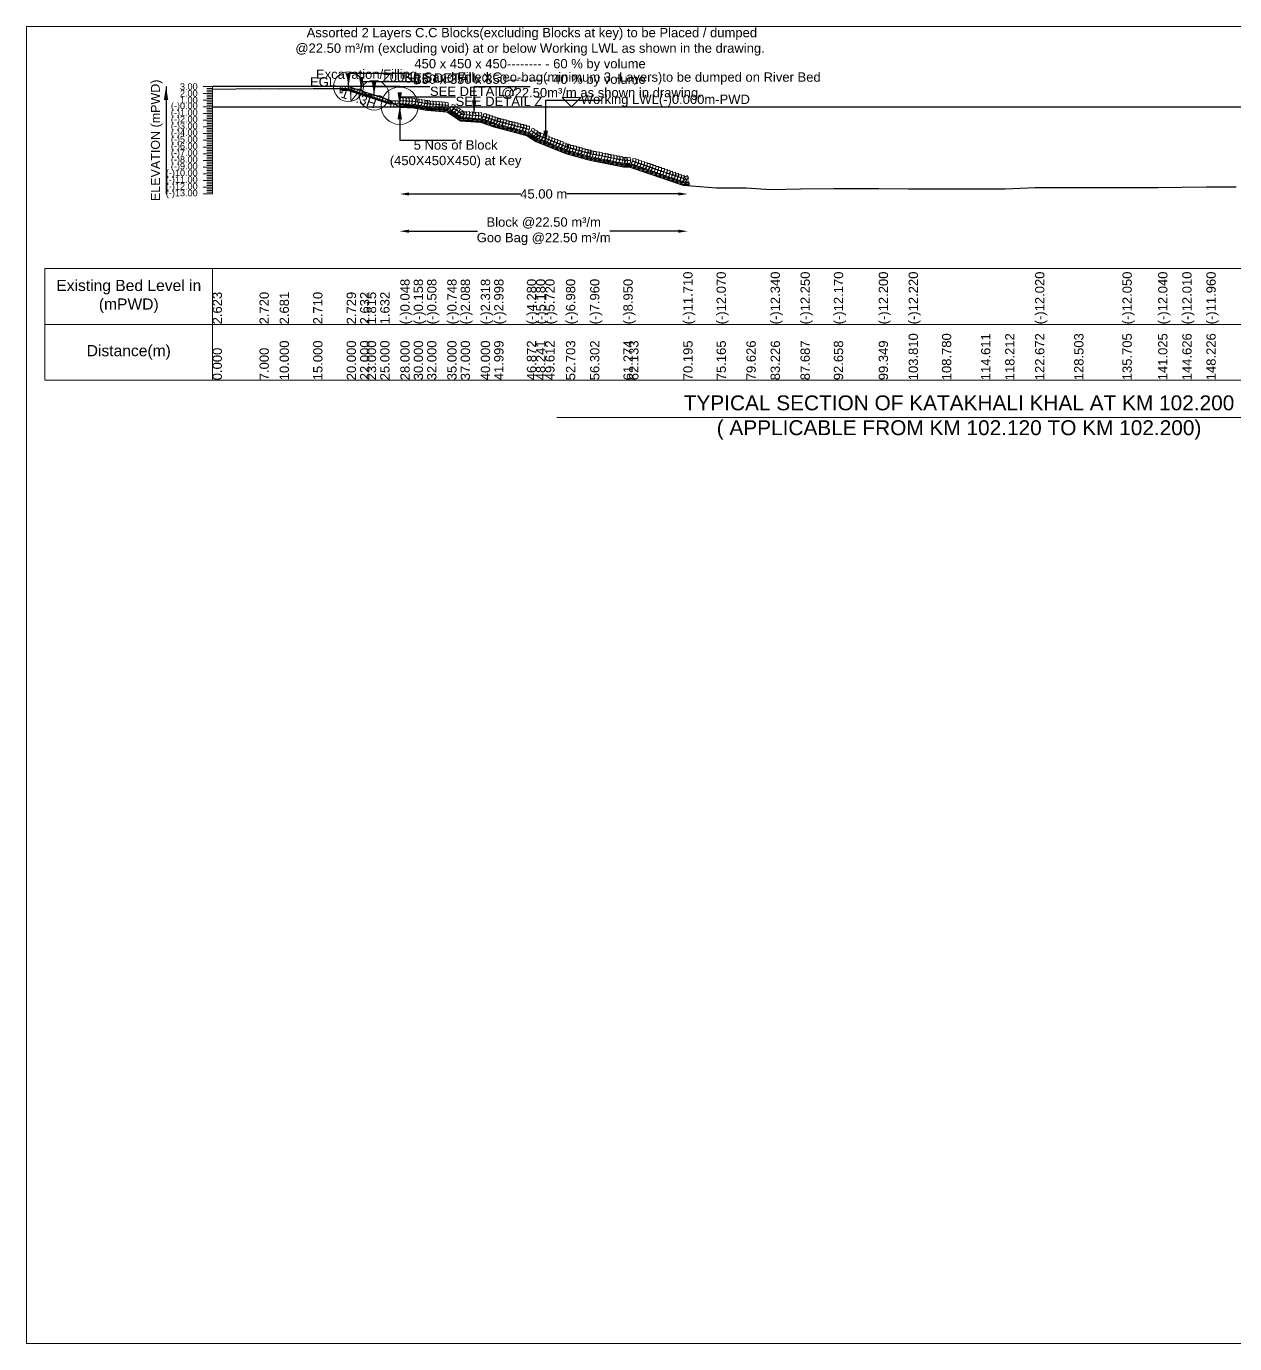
# Model space of a CAD drawing. Header units: inches. Extents: x 89000 to 845000, y -7071 to 31.
# Drawn here: x 355000 to 361488, y -7071 to 0 of the extents above; entities that cross this region are included whole.
import ezdxf

# ---------------------------------------------------------------- set-up
doc = ezdxf.new("R2010")
doc.units = ezdxf.units.IN
doc.header["$LTSCALE"] = 7
doc.header["$MEASUREMENT"] = 0
for name, color, linetype, lineweight in [('Cross section Data Border', 7, 'Continuous', 9), ('Cross Section Labels', 7, 'Continuous', 9), ('Existing_Bed_Level for Xsection', 7, 'Continuous', 25), ('Long Section Labels', 7, 'Continuous', 9)]:
    doc.layers.add(name, color=color, linetype=linetype, lineweight=lineweight)
doc.styles.get("Standard").update_dxf_attribs({"font": 'arial.ttf'})
doc.dimstyles.new('Appron Lebeling Style', dxfattribs={"dimtxt": 50, "dimasz": 50, "dimexe": 0.18, "dimexo": 0.0625, "dimgap": 0.09, "dimtad": 0, "dimtih": 1, "dimtoh": 1, "dimdec": 4, "dimzin": 0, "dimdsep": 46, "dimtxsty": 'Standard', "dimcen": 0.09, "dimse1": 1, "dimse2": 1, "dimadec": 0, "dimazin": 0, "dimtfac": 1, "dimtdec": 4, "dimtofl": 0, "dimtmove": 0, "dimatfit": 3, "dimfxl": 1, "dimtolj": 1, "dimtzin": 0, "dimarcsym": 0})
doc.dimstyles.get("Standard").update_dxf_attribs({"dimtxt": 0.18, "dimasz": 0.18, "dimexe": 0.18, "dimexo": 0.0625, "dimgap": 0.09, "dimtad": 0, "dimtih": 1, "dimtoh": 1, "dimdec": 4, "dimzin": 0, "dimdsep": 46, "dimtxsty": 'Standard', "dimcen": 0.09, "dimadec": 0, "dimazin": 0, "dimtfac": 1, "dimtdec": 4, "dimtofl": 0, "dimtmove": 0, "dimatfit": 3, "dimfxl": 1, "dimtolj": 1, "dimtzin": 0, "dimarcsym": 0})

# ---------------------------------------------------------------- blocks, each defined once
blk = doc.blocks.new('*D295')
at = {"layer": 'Cross Section Labels', "color": 0, "lineweight": -2, "transparency": 16777216}
for p, q in [((357054.9, -899.8), (357654.3, -899.8)), ((358500.8, -899.8), (357901.4, -899.8))]:
    blk.add_line(p, q, dxfattribs=at)
at = {"layer": 'Cross Section Labels', "color": 0, "transparency": 16777216}
for points in [[(357054.9, -891.4), (357054.9, -908.1), (357004.9, -899.8)], [(358500.8, -891.4), (358500.8, -908.1), (358550.8, -899.8)]]:
    blk.add_solid(points, dxfattribs=at)
at = {"layer": 'Defpoints', "color": 0, "transparency": 16777216}
for p in [(357004.9, -431.8), (358550.8, -855), (358550.8, -899.8)]:
    blk.add_point(p, dxfattribs=at)
at = {"layer": 'Cross Section Labels', "color": 0, "transparency": 16777216, "insert": (357777.9, -899.8), "char_height": 50, "attachment_point": 5}
blk.add_mtext('\\A1;45.00 m', dxfattribs=at)
blk = doc.blocks.new('*D296')
at = {"layer": 'Cross Section Labels', "color": 0, "lineweight": -2, "transparency": 16777216}
for p, q in [((357054.9, -1099.8), (357422.2, -1099.8)), ((358500.8, -1099.8), (358133.5, -1099.8))]:
    blk.add_line(p, q, dxfattribs=at)
at = {"layer": 'Cross Section Labels', "color": 0, "transparency": 16777216}
for points in [[(357054.9, -1091.4), (357054.9, -1108.1), (357004.9, -1099.8)], [(358500.8, -1091.4), (358500.8, -1108.1), (358550.8, -1099.8)]]:
    blk.add_solid(points, dxfattribs=at)
at = {"layer": 'Defpoints', "color": 0, "transparency": 16777216}
for p in [(357004.9, -431.8), (358550.8, -855), (358550.8, -1099.8)]:
    blk.add_point(p, dxfattribs=at)
at = {"layer": 'Cross Section Labels', "color": 0, "transparency": 16777216, "insert": (357777.9, -1099.8), "char_height": 50, "attachment_point": 5}
blk.add_mtext('\\A1;Block @22.50 m³/m ^JGoo Bag @22.50 m³/m ', dxfattribs=at)

msp = doc.modelspace()

# ---------------------------------------------------------------- linework, layer by layer
at = {"layer": 'Cross section Data Border'}
msp.add_lwpolyline([(355100, -1299.76), (364115.65459, -1299.76), (364115.65459, -1899.76), (355100, -1899.76)], close=True, dxfattribs=at)
for points in [[(356000, -1299.76), (356000, -1899.76)], [(355100, -1599.76), (364115.65459, -1599.76)]]:
    msp.add_lwpolyline(points, dxfattribs=at)
at = {"layer": 'Cross Section Labels'}
for points in [[(355000, 0), (365000, 0), (365000, -7071), (355000, -7071)], [(357926.90796, -431.76), (357976.90796, -381.76), (357876.90796, -381.76)]]:
    msp.add_lwpolyline(points, close=True, dxfattribs=at)
msp.add_lwpolyline([(357847.8273, -2099.76), (360007.8273, -2099.76), (362167.8273, -2099.76)], dxfattribs=at)
for centre, radius in [((356729.50796, -323.76), 80), ((356867.20796, -369.66), 80), ((357004.90796, -426.36), 100)]:
    msp.add_circle(centre, radius, dxfattribs=at)
at = {"layer": 'Existing_Bed_Level for Xsection'}
for points in [[(357004.90796, -323.76), (356000, -323.76)], [(356000, -337.332), (356251.99385, -333.84), (356359.99646, -335.244), (356539.99469, -334.2), (356719.99292, -333.516), (356791.98854, -337.008), (356827.99552, -366.42), (356899.99114, -373.008), (357007.99375, -433.488), (357079.98937, -437.448), (357151.98499, -450.048), (357259.9876, -458.688), (357331.98322, -506.928), (357439.98583, -515.208), (357511.98145, -539.688), (357687.40358, -585.84), (357736.67326, -618.24), (357786.03505, -637.68), (357897.30094, -683.04), (358026.88541, -718.32), (358205.86337, -753.96), (358236.79335, -753.96), (358527.00988, -853.32), (358705.95559, -866.28), (358866.52272, -866.28), (358996.14588, -876), (359156.73232, -872.76), (359335.69779, -869.88), (359576.55127, -870.96), (359737.16628, -871.68), (359916.08128, -871.68), (360125.99377, -871.68), (360255.62618, -871.68), (360416.19463, -864.48), (360626.10625, -864.48), (360885.36736, -865.56), (361076.91622, -865.2), (361206.51975, -864.12), (361336.13283, -862.32), (361496.73197, -861.96)], [(356964.40796, -402.06), (356731.17062, -324.31422), (356729.50796, -323.76), (356727.75536, -323.76), (356695.35536, -323.76)], [(356695.35536, -334.56), (356727.75536, -334.56), (356964.40796, -413.4442)], [(356695.35536, -338.16), (356727.17116, -338.16), (356959.37116, -415.56)], [(356695.35536, -341.76), (356726.58696, -341.76), (356956.30796, -418.33367)], [(356000, -431.76), (364015.65459, -431.76)]]:
    msp.add_lwpolyline(points, dxfattribs=at)
at = {"layer": 'Long Section Labels'}
for points in [[(356000, -323.76), (355950, -323.76)], [(356000, -332.76), (355970, -332.76)], [(356000, -341.76), (355970, -341.76)], [(356000, -350.76), (355970, -350.76)], [(356000, -899.76), (356000, -863.76), (356000, -827.76), (356000, -791.76), (356000, -755.76), (356000, -719.76), (356000, -683.76), (356000, -647.76), (356000, -611.76), (356000, -575.76), (356000, -539.76), (356000, -503.76), (356000, -467.76), (356000, -431.76), (356000, -395.76), (356000, -359.76), (356000, -323.76)], [(356000, -359.76), (355950, -359.76)], [(356000, -395.76), (355950, -395.76)], [(356000, -368.76), (355970, -368.76)], [(356000, -377.76), (355970, -377.76)], [(356000, -386.76), (355970, -386.76)], [(356000, -404.76), (355970, -404.76)], [(356000, -413.76), (355970, -413.76)], [(356000, -422.76), (355970, -422.76)], [(356000, -431.76), (355950, -431.76)], [(356000, -467.76), (355950, -467.76)], [(356000, -440.76), (355970, -440.76)], [(356000, -449.76), (355970, -449.76)], [(356000, -458.76), (355970, -458.76)], [(356000, -476.76), (355970, -476.76)], [(356000, -485.76), (355970, -485.76)], [(356000, -494.76), (355970, -494.76)], [(356000, -503.76), (355950, -503.76)], [(356000, -539.76), (355950, -539.76)], [(356000, -512.76), (355970, -512.76)], [(356000, -521.76), (355970, -521.76)], [(356000, -530.76), (355970, -530.76)], [(356000, -548.76), (355970, -548.76)], [(356000, -557.76), (355970, -557.76)], [(356000, -575.76), (355950, -575.76)], [(356000, -611.76), (355950, -611.76)], [(356000, -566.76), (355970, -566.76)], [(356000, -584.76), (355970, -584.76)], [(356000, -593.76), (355970, -593.76)], [(356000, -602.76), (355970, -602.76)], [(356000, -620.76), (355970, -620.76)], [(356000, -629.76), (355970, -629.76)], [(356000, -647.76), (355950, -647.76)], [(356000, -683.76), (355950, -683.76)], [(356000, -638.76), (355970, -638.76)], [(356000, -656.76), (355970, -656.76)], [(356000, -665.76), (355970, -665.76)], [(356000, -674.76), (355970, -674.76)], [(356000, -692.76), (355970, -692.76)], [(356000, -701.76), (355970, -701.76)], [(356000, -719.76), (355950, -719.76)], [(356000, -755.76), (355950, -755.76)], [(356000, -710.76), (355970, -710.76)], [(356000, -728.76), (355970, -728.76)], [(356000, -737.76), (355970, -737.76)], [(356000, -746.76), (355970, -746.76)], [(356000, -764.76), (355970, -764.76)], [(356000, -773.76), (355970, -773.76)], [(356000, -791.76), (355950, -791.76)], [(356000, -827.76), (355950, -827.76)], [(356000, -782.76), (355970, -782.76)], [(356000, -800.76), (355970, -800.76)], [(356000, -809.76), (355970, -809.76)], [(356000, -818.76), (355970, -818.76)], [(356000, -836.76), (355970, -836.76)], [(356000, -845.76), (355970, -845.76)], [(356000, -863.76), (355950, -863.76)], [(356000, -899.76), (355950, -899.76)], [(356000, -854.76), (355970, -854.76)], [(356000, -872.76), (355970, -872.76)], [(356000, -881.76), (355970, -881.76)], [(356000, -890.76), (355970, -890.76)]]:
    msp.add_lwpolyline(points, dxfattribs=at)
for points in [[(356695.35536, -323.76), (356684.55536, -323.76), (356684.55536, -339.96), (356695.35536, -339.96)], [(356695.35536, -339.96), (356684.55536, -339.96), (356684.55536, -356.16), (356695.35536, -356.16)], [(356711.55536, -323.76), (356695.35536, -323.76), (356695.35536, -334.56), (356711.55536, -334.56)], [(356727.75536, -323.76), (356711.55536, -323.76), (356711.55536, -334.56), (356727.75536, -334.56)], [(356746.53929, -329.43711), (356731.17062, -324.31422), (356727.75536, -334.56), (356743.12403, -339.68289)], [(356761.90796, -334.56), (356746.53929, -329.43711), (356743.12403, -339.68289), (356758.4927, -344.80578)], [(356777.27663, -339.68289), (356761.90796, -334.56), (356758.4927, -344.80578), (356773.86137, -349.92867)], [(356792.6453, -344.80578), (356777.27663, -339.68289), (356773.86137, -349.92867), (356789.23004, -355.05156)], [(356808.01397, -349.92867), (356792.6453, -344.80578), (356789.23004, -355.05156), (356804.59871, -360.17445)], [(356823.38264, -355.05156), (356808.01397, -349.92867), (356804.59871, -360.17445), (356819.96738, -365.29734)], [(356838.75131, -360.17445), (356823.38264, -355.05156), (356819.96738, -365.29734), (356835.33605, -370.42023)], [(356854.11998, -365.29734), (356838.75131, -360.17445), (356835.33605, -370.42023), (356850.70472, -375.54312)], [(356869.48865, -370.42023), (356854.11998, -365.29734), (356850.70472, -375.54312), (356866.07339, -380.66601)], [(356884.85732, -375.54312), (356869.48865, -370.42023), (356866.07339, -380.66601), (356881.44206, -385.7889)], [(356900.22599, -380.66601), (356884.85732, -375.54312), (356881.44206, -385.7889), (356896.81073, -390.91179)], [(356915.59466, -385.7889), (356900.22599, -380.66601), (356896.81073, -390.91179), (356912.1794, -396.03468)], [(356930.96333, -390.91179), (356915.59466, -385.7889), (356912.1794, -396.03468), (356927.54807, -401.15757)], [(356946.33199, -396.03468), (356930.96333, -390.91179), (356927.54807, -401.15757), (356942.91673, -406.28046)], [(356961.70066, -401.15757), (356946.33199, -396.03468), (356942.91673, -406.28046), (356958.2854, -411.40335)], [(356972.50796, -415.56), (356956.30796, -415.56), (356956.30796, -431.76), (356972.50796, -431.76)], [(356980.60796, -399.36), (356964.40796, -399.36), (356964.40796, -415.56), (356980.60796, -415.56)], [(356988.70796, -415.56), (356972.50796, -415.56), (356972.50796, -431.76), (356988.70796, -431.76)], [(356996.80796, -399.36), (356980.60796, -399.36), (356980.60796, -415.56), (356996.80796, -415.56)], [(357004.90796, -415.56), (356988.70796, -415.56), (356988.70796, -431.76), (357004.90796, -431.76)], [(357024.22444, -402.14652), (357008.83134, -397.0975), (357003.78232, -412.49059), (357019.17542, -417.53961)], [(357021.15492, -381.55085), (357005.30093, -384.88117), (357008.63126, -400.73516), (357024.48525, -397.40483)], [(357040.39999, -403.03623), (357025.00689, -397.98721), (357019.95787, -413.3803), (357035.35097, -418.42932)], [(357037.33047, -382.44056), (357021.47648, -385.77088), (357024.80681, -401.62487), (357040.6608, -398.29454)], [(357056.57554, -403.92594), (357041.18244, -398.87691), (357036.13342, -414.27001), (357051.52652, -419.31903)], [(357053.50602, -383.33027), (357037.65203, -386.66059), (357040.98236, -402.51458), (357056.83635, -399.18425)], [(357072.75109, -404.81565), (357057.35799, -399.76662), (357052.30897, -415.15972), (357067.70207, -420.20874)], [(357069.68157, -384.21997), (357053.82758, -387.5503), (357057.15791, -403.40429), (357073.0119, -400.07396)], [(357088.92664, -405.70535), (357073.53354, -400.65633), (357068.48452, -416.04943), (357083.87762, -421.09845)], [(357085.85712, -385.10968), (357070.00313, -388.44001), (357073.33346, -404.294), (357089.18745, -400.96367)], [(357108.56828, -409.77485), (357093.87874, -402.94425), (357087.04813, -417.63379), (357101.73767, -424.4644)], [(357107.95117, -388.96085), (357091.81492, -390.39662), (357093.25069, -406.53287), (357109.38694, -405.0971)], [(357124.52575, -412.56758), (357109.8362, -405.73697), (357103.00559, -420.42652), (357117.69514, -427.25713)], [(357123.90864, -391.75358), (357107.77239, -393.18934), (357109.20815, -409.32559), (357125.34441, -407.88983)], [(357140.48321, -415.36031), (357125.79367, -408.5297), (357118.96306, -423.21924), (357133.6526, -430.04985)], [(357139.8661, -394.5463), (357123.72985, -395.98207), (357125.16562, -412.11832), (357141.30187, -410.68255)], [(357156.44068, -418.15303), (357141.75113, -411.32242), (357134.92052, -426.01197), (357149.61007, -432.84258)], [(357155.82357, -397.33903), (357139.68732, -398.7748), (357141.12308, -414.91105), (357157.25933, -413.47528)], [(357169.59411, -419.1683), (357154.33138, -413.73789), (357148.90098, -429.00062), (357164.16371, -434.43102)], [(357167.03791, -398.50264), (357151.10598, -401.43753), (357154.04087, -417.36946), (357169.9728, -414.43457)], [(357185.74252, -420.46014), (357170.47979, -415.02974), (357165.04939, -430.29246), (357180.31212, -435.72286)], [(357183.18632, -399.79448), (357167.25439, -402.72937), (357170.18928, -418.6613), (357186.12121, -415.72641)], [(357201.89093, -421.75198), (357186.6282, -416.32158), (357181.1978, -431.5843), (357196.46053, -437.0147)], [(357199.33473, -401.08632), (357183.4028, -404.02121), (357186.33769, -419.95314), (357202.26962, -417.01825)], [(357218.03934, -423.04382), (357202.77661, -417.61342), (357197.34621, -432.87614), (357212.60894, -438.30654)], [(357215.48314, -402.37816), (357199.55121, -405.31305), (357202.4861, -421.24498), (357218.41803, -418.31009)], [(357234.18775, -424.33566), (357218.92502, -418.90526), (357213.49462, -434.16799), (357228.75735, -439.59839)], [(357231.63155, -403.67), (357215.69962, -406.60489), (357218.63451, -422.53682), (357234.56644, -419.60193)], [(357250.33616, -425.6275), (357235.07343, -420.1971), (357229.64303, -435.45983), (357244.90576, -440.89023)], [(357247.77996, -404.96185), (357231.84803, -407.89673), (357234.78292, -423.82867), (357250.71485, -420.89378)], [(357266.48457, -426.91935), (357251.22184, -421.48894), (357245.79144, -436.75167), (357261.05417, -442.18207)], [(357263.92837, -406.25369), (357247.99644, -409.18858), (357250.93133, -425.12051), (357266.86326, -422.18562)], [(357302.50456, -423.88231), (357287.16995, -418.65834), (357281.94598, -433.99295), (357297.28059, -439.21692)], [(357294.63719, -443.16204), (357283.97391, -430.96637), (357271.77824, -441.62965), (357282.44152, -453.82533)], [(357308.09541, -452.1796), (357297.43213, -439.98393), (357285.23646, -450.64721), (357295.89974, -462.84288)], [(357315.96278, -432.89987), (357300.62817, -427.6759), (357295.4042, -443.0105), (357310.73881, -448.23447)], [(357321.55363, -461.19716), (357310.89035, -449.00148), (357298.69468, -459.66476), (357309.35796, -471.86044)], [(357329.421, -441.91742), (357314.08639, -436.69345), (357308.86242, -452.02806), (357324.19703, -457.25203)], [(357335.01185, -470.21471), (357324.34857, -458.01904), (357312.1529, -468.68232), (357322.81618, -480.87799)], [(357342.87922, -450.93498), (357327.54461, -445.71101), (357322.32064, -461.04561), (357337.65525, -466.26958)], [(357348.47007, -479.23227), (357337.80679, -467.03659), (357325.61112, -477.69988), (357336.2744, -489.89555)], [(357348.88113, -475.94345), (357333.6005, -470.56365), (357328.22069, -485.84428), (357343.50132, -491.22408)], [(357346.25648, -455.28638), (357330.33436, -458.27403), (357333.32201, -474.19615), (357349.24413, -471.2085)], [(357356.33744, -459.95253), (357341.00283, -454.72856), (357335.77886, -470.06317), (357351.11347, -475.28714)], [(357365.03373, -477.18179), (357349.7531, -471.80198), (357344.37329, -487.08261), (357359.65392, -492.46242)], [(357362.40908, -456.52471), (357346.48696, -459.51237), (357349.47461, -475.43449), (357365.39673, -472.44683)], [(357381.18633, -478.42013), (357365.9057, -473.04032), (357360.52589, -488.32095), (357375.80652, -493.70076)], [(357378.56168, -457.76305), (357362.63956, -460.7507), (357365.62721, -476.67282), (357381.54933, -473.68517)], [(357397.33893, -479.65846), (357382.0583, -474.27865), (357376.67849, -489.55929), (357391.95912, -494.93909)], [(357394.71428, -459.00139), (357378.79216, -461.98904), (357381.77981, -477.91116), (357397.70193, -474.92351)], [(357413.49153, -480.8968), (357398.2109, -475.51699), (357392.83109, -490.79762), (357408.11172, -496.17743)], [(357410.86688, -460.23972), (357394.94476, -463.22738), (357397.93241, -479.1495), (357413.85454, -476.16184)], [(357429.64413, -482.13513), (357414.3635, -476.75533), (357408.98369, -492.03596), (357424.26432, -497.41576)], [(357427.01948, -461.47806), (357411.09736, -464.46571), (357414.08502, -480.38783), (357430.00714, -477.40018)], [(357445.79673, -483.37347), (357430.5161, -477.99366), (357425.1363, -493.27429), (357440.41693, -498.6541)], [(357443.17208, -462.71639), (357427.24996, -465.70405), (357430.23762, -481.62617), (357446.15974, -478.63851)], [(357468.86621, -491.03267), (357455.40278, -482.0229), (357446.393, -495.48632), (357459.85643, -504.4961)], [(357471.45945, -470.37163), (357455.29447, -469.30713), (357454.22997, -485.47212), (357470.39496, -486.53662)], [(357484.20383, -496.24778), (357470.7404, -487.238), (357461.73062, -500.70143), (357475.19405, -509.71121)], [(357486.79708, -475.58674), (357470.63209, -474.52224), (357469.56759, -490.68723), (357485.73258, -491.75173)], [(357499.54145, -501.46289), (357486.07802, -492.45311), (357477.06824, -505.91654), (357490.53167, -514.92632)], [(357502.1347, -480.80185), (357485.96971, -479.73735), (357484.90521, -495.90234), (357501.0702, -496.96684)], [(357517.47232, -486.01696), (357501.30733, -484.95246), (357500.24284, -501.11745), (357516.40782, -502.18195)], [(357532.80994, -491.23207), (357516.64495, -490.16757), (357515.58046, -506.33256), (357531.74545, -507.39705)], [(357545.01196, -494.00713), (357528.81214, -494.0839), (357528.88891, -510.28371), (357545.08873, -510.20695)], [(357514.87907, -506.678), (357501.41564, -497.66822), (357492.40587, -511.13165), (357505.86929, -520.14143)], [(357530.21669, -511.89311), (357516.75327, -502.88333), (357507.74349, -516.34676), (357521.20692, -525.35654)], [(357543.88047, -514.79951), (357529.81585, -506.76044), (357521.77678, -520.82506), (357535.8414, -528.86413)], [(357559.54733, -518.92133), (357545.48272, -510.88226), (357537.44365, -524.94687), (357551.50826, -532.98594)], [(357560.67883, -498.12894), (357544.47901, -498.20571), (357544.55578, -514.40553), (357560.75559, -514.32876)], [(357575.2142, -523.04314), (357561.14958, -515.00407), (357553.11051, -529.06868), (357567.17513, -537.10775)], [(357576.34569, -502.25075), (357560.14587, -502.32752), (357560.22264, -518.52734), (357576.42246, -518.45057)], [(357590.88106, -527.16495), (357576.81645, -519.12588), (357568.77738, -533.1905), (357582.84199, -541.22957)], [(357592.01256, -506.37257), (357575.81274, -506.44933), (357575.88951, -522.64915), (357592.08932, -522.57238)], [(357606.54793, -531.28676), (357592.48331, -523.24769), (357584.44424, -537.31231), (357598.50886, -545.35138)], [(357607.67942, -510.49438), (357591.4796, -510.57115), (357591.55637, -526.77096), (357607.75619, -526.6942)], [(357622.21479, -535.40858), (357608.15018, -527.36951), (357600.11111, -541.43412), (357614.17572, -549.47319)], [(357623.34629, -514.61619), (357607.14647, -514.69296), (357607.22324, -530.89278), (357623.42305, -530.81601)], [(357637.88166, -539.53039), (357623.81704, -531.49132), (357615.77797, -545.55593), (357629.84259, -553.595)], [(357639.01315, -518.738), (357622.81333, -518.81477), (357622.8901, -535.01459), (357639.08992, -534.93782)], [(357653.54852, -543.6522), (357639.48391, -535.61313), (357631.44484, -549.67775), (357645.50945, -557.71682)], [(357654.68002, -522.85982), (357638.4802, -522.93658), (357638.55697, -539.1364), (357654.75679, -539.05963)], [(357669.21539, -547.77402), (357655.15077, -539.73495), (357647.1117, -553.79956), (357661.17632, -561.83863)], [(357670.34688, -526.98163), (357654.14706, -527.0584), (357654.22383, -543.25822), (357670.42365, -543.18145)], [(357684.88225, -551.89583), (357670.81764, -543.85676), (357662.77857, -557.92137), (357676.84318, -565.96044)], [(357686.01375, -531.10344), (357669.81393, -531.18021), (357669.8907, -547.38003), (357686.09052, -547.30326)], [(357700.54912, -556.01764), (357686.4845, -547.97857), (357678.44543, -562.04318), (357692.51005, -570.08225)], [(357701.68061, -535.22525), (357685.48079, -535.30202), (357685.55756, -551.50184), (357701.75738, -551.42507)], [(357722.90562, -570.66509), (357712.13747, -558.56192), (357700.03429, -569.33007), (357710.80244, -581.43324)], [(357730.60628, -551.31817), (357715.22715, -546.22676), (357710.13574, -561.60588), (357725.51486, -566.69729)], [(357744.14183, -560.21922), (357728.7627, -555.12781), (357723.67129, -570.50693), (357739.05042, -575.59835)], [(357757.67739, -569.12027), (357742.29826, -564.02886), (357737.20685, -579.40799), (357752.58597, -584.4994)], [(357736.44117, -579.56614), (357725.67302, -567.46297), (357713.56984, -578.23112), (357724.338, -590.3343)], [(357749.97673, -588.4672), (357739.20858, -576.36402), (357727.1054, -587.13217), (357737.87355, -599.23535)], [(357758.66186, -592.30807), (357745.64062, -582.67028), (357736.00282, -595.69152), (357749.02406, -605.32932)], [(357762.2315, -571.79317), (357746.13513, -569.96367), (357744.30564, -586.06004), (357760.402, -587.88953)], [(357773.73505, -598.2443), (357760.71381, -588.6065), (357751.07601, -601.62775), (357764.09725, -611.26555)], [(357777.30469, -577.7294), (357761.20833, -575.8999), (357759.37883, -591.99627), (357775.47519, -593.82576)], [(357788.80825, -604.18053), (357775.787, -594.54273), (357766.1492, -607.56398), (357779.17045, -617.20178)], [(357792.37789, -583.66563), (357776.28152, -581.83613), (357774.45202, -597.9325), (357790.54839, -599.76199)], [(357803.88144, -610.11676), (357790.8602, -600.47896), (357781.2224, -613.50021), (357794.24364, -623.13801)], [(357807.45108, -589.60186), (357791.35472, -587.77236), (357789.52522, -603.86873), (357805.62158, -605.69822)], [(357819.21028, -616.44723), (357806.30493, -606.65478), (357796.51249, -619.56013), (357809.41784, -629.35258)], [(357823.02439, -595.97637), (357806.95099, -593.95499), (357804.92961, -610.02838), (357821.00301, -612.04976)], [(357834.21159, -622.56284), (357821.30624, -612.7704), (357811.5138, -625.67575), (357824.41915, -635.46819)], [(357838.0257, -602.09198), (357821.9523, -600.0706), (357819.93092, -616.14399), (357836.00431, -618.16538)], [(357849.2129, -628.67846), (357836.30755, -618.88601), (357826.51511, -631.79136), (357839.42045, -641.58381)], [(357853.027, -608.2076), (357836.95361, -606.18621), (357834.93223, -622.25961), (357851.00562, -624.28099)], [(357864.21421, -634.79407), (357851.30886, -625.00163), (357841.51641, -637.90698), (357854.42176, -647.69942)], [(357868.02831, -614.32321), (357851.95492, -612.30183), (357849.93354, -628.37522), (357866.00693, -630.39661)], [(357879.21552, -640.90969), (357866.31017, -631.11724), (357856.51772, -644.02259), (357869.42307, -653.81504)], [(357883.02962, -620.43883), (357866.95623, -618.41744), (357864.93485, -634.49084), (357881.00824, -636.51222)], [(357898.03093, -626.55444), (357881.95754, -624.53306), (357879.93615, -640.60645), (357896.00955, -642.62784)], [(357913.03224, -632.67006), (357896.95884, -630.64867), (357894.93746, -646.72207), (357911.01086, -648.74345)], [(357922.45329, -635.39235), (357906.25341, -635.3306), (357906.19165, -651.53048), (357922.39153, -651.59224)], [(357894.21682, -647.0253), (357881.31147, -637.23286), (357871.51903, -650.13821), (357884.42438, -659.93065)], [(357909.21813, -653.14092), (357896.31278, -643.34847), (357886.52034, -656.25382), (357899.42569, -666.04627)], [(357921.14404, -656.1743), (357907.14868, -648.01526), (357898.98964, -662.01062), (357912.985, -670.16966)], [(357936.77509, -660.42993), (357922.77973, -652.27089), (357914.62069, -666.26625), (357928.61605, -674.42529)], [(357938.08434, -639.64798), (357921.88445, -639.58622), (357921.8227, -655.78611), (357938.02258, -655.84786)], [(357952.40613, -664.68556), (357938.41078, -656.52652), (357930.25173, -670.52188), (357944.24709, -678.68092)], [(357953.71538, -643.90361), (357937.5155, -643.84185), (357937.45374, -660.04173), (357953.65362, -660.10349)], [(357968.03718, -668.94119), (357954.04182, -660.78215), (357945.88278, -674.77751), (357959.87814, -682.93655)], [(357969.34643, -648.15924), (357953.14655, -648.09748), (357953.08479, -664.29736), (357969.28467, -664.35912)], [(357983.66823, -673.19682), (357969.67287, -665.03778), (357961.51383, -679.03313), (357975.50919, -687.19218)], [(357984.97748, -652.41487), (357968.7776, -652.35311), (357968.71584, -668.55299), (357984.91572, -668.61475)], [(357999.29928, -677.45245), (357985.30392, -669.29341), (357977.14488, -683.28876), (357991.14023, -691.4478)], [(358000.60852, -656.6705), (357984.40864, -656.60874), (357984.34688, -672.80862), (358000.54677, -672.87038)], [(358014.93032, -681.70808), (358000.93496, -673.54903), (357992.77592, -687.54439), (358006.77128, -695.70343)], [(358016.23957, -660.92612), (358000.03969, -660.86437), (357999.97793, -677.06425), (358016.17781, -677.12601)], [(358030.56137, -685.9637), (358016.56601, -677.80466), (358008.40697, -691.80002), (358022.40233, -699.95906)], [(358031.87062, -665.18175), (358015.67074, -665.11999), (358015.60898, -681.31988), (358031.80886, -681.38164)], [(358044.20164, -688.95069), (358029.67525, -681.77965), (358022.50421, -696.30605), (358037.0306, -703.47709)], [(358044.0697, -668.12796), (358027.90437, -669.18734), (358028.96375, -685.35267), (358045.12908, -684.29329)], [(358060.0897, -692.11449), (358045.5633, -684.94345), (358038.39226, -699.46985), (358052.91866, -706.64089)], [(358059.95775, -671.29176), (358043.79243, -672.35114), (358044.85181, -688.51647), (358061.01713, -687.45709)], [(358075.97776, -695.27829), (358061.45136, -688.10725), (358054.28032, -702.63365), (358068.80672, -709.80469)], [(358075.84581, -674.45556), (358059.68049, -675.51494), (358060.73987, -691.68026), (358076.90519, -690.62089)], [(358091.86582, -698.44209), (358077.33942, -691.27105), (358070.16838, -705.79745), (358084.69477, -712.96849)], [(358091.73387, -677.61936), (358075.56854, -678.67874), (358076.62792, -694.84406), (358092.79325, -693.78468)], [(358107.75387, -701.60589), (358093.22748, -694.43485), (358086.05644, -708.96125), (358100.58283, -716.13229)], [(358107.62193, -680.78316), (358091.4566, -681.84254), (358092.51598, -698.00786), (358108.68131, -696.94848)], [(358123.64193, -704.76969), (358109.11554, -697.59865), (358101.94449, -712.12504), (358116.47089, -719.29609)], [(358123.50998, -683.94696), (358107.34466, -685.00634), (358108.40404, -701.17166), (358124.56936, -700.11228)], [(358139.52999, -707.93349), (358125.00359, -700.76245), (358117.83255, -715.28884), (358132.35895, -722.45989)], [(358139.39804, -687.11076), (358123.23272, -688.17014), (358124.2921, -704.33546), (358140.45742, -703.27608)], [(358155.41805, -711.09729), (358140.89165, -703.92625), (358133.72061, -718.45264), (358148.247, -725.62369)], [(358155.2861, -690.27456), (358139.12077, -691.33394), (358140.18015, -707.49926), (358156.34548, -706.43988)], [(358171.3061, -714.26109), (358156.77971, -707.09005), (358149.60867, -721.61644), (358164.13506, -728.78748)], [(358171.17416, -693.43836), (358155.00883, -694.49774), (358156.06821, -710.66306), (358172.23354, -709.60368)], [(358187.06221, -696.60216), (358170.89689, -697.66154), (358171.95627, -713.82686), (358188.12159, -712.76748)], [(358202.95027, -699.76596), (358186.78495, -700.82533), (358187.84433, -716.99066), (358204.00965, -715.93128)], [(358218.83833, -702.92975), (358202.673, -703.98913), (358203.73238, -720.15446), (358219.89771, -719.09508)], [(358224.82247, -701.37842), (358209.17531, -705.57443), (358213.37132, -721.22158), (358229.01848, -717.02557)], [(358241.02247, -701.37842), (358225.37531, -705.57443), (358229.57132, -721.22158), (358245.21848, -717.02557)], [(358187.19416, -717.42489), (358172.66777, -710.25385), (358165.49672, -724.78024), (358180.02312, -731.95128)], [(358203.08222, -720.58869), (358188.55582, -713.41765), (358181.38478, -727.94404), (358195.91118, -735.11508)], [(358218.97028, -723.75249), (358204.44388, -716.58145), (358197.27284, -731.10784), (358211.79923, -738.27888)], [(358229.01848, -721.77443), (358213.37132, -717.57842), (358209.17531, -733.22557), (358224.82247, -737.42158)], [(358245.21848, -721.77443), (358229.57132, -717.57842), (358225.37531, -733.22557), (358241.02247, -737.42158)], [(358270.51606, -731.48586), (358257.07158, -722.44783), (358248.03355, -735.89231), (358261.47803, -744.93034)], [(358273.15269, -710.83031), (358256.98997, -709.73187), (358255.89153, -725.89459), (358272.05425, -726.99303)], [(358285.8427, -736.73317), (358272.39822, -727.69514), (358263.36019, -741.13962), (358276.80467, -750.17765)], [(358288.47933, -716.07762), (358272.31661, -714.97918), (358271.21817, -731.14189), (358287.38089, -732.24033)], [(358301.16933, -741.98047), (358287.72486, -732.94244), (358278.68683, -746.38692), (358292.1313, -755.42495)], [(358303.80596, -721.32492), (358287.64325, -720.22648), (358286.54481, -736.3892), (358302.70752, -737.48764)], [(358316.49597, -747.22778), (358303.05149, -738.18975), (358294.01346, -751.63423), (358307.45794, -760.67226)], [(358319.1326, -726.57223), (358302.96988, -725.47379), (358301.87144, -741.6365), (358318.03416, -742.73494)], [(358331.82261, -752.47508), (358318.37813, -743.43705), (358309.3401, -756.88153), (358322.78458, -765.91956)], [(358334.45924, -731.81953), (358318.29652, -730.72109), (358317.19808, -746.88381), (358333.3608, -747.98225)], [(358347.14924, -757.72239), (358333.70477, -748.68436), (358324.66674, -762.12884), (358338.11121, -771.16687)], [(358349.78587, -737.06684), (358333.62316, -735.9684), (358332.52472, -752.13111), (358348.68743, -753.22955)], [(358362.47588, -762.96969), (358349.0314, -753.93166), (358339.99337, -767.37614), (358353.43785, -776.41417)], [(358365.11251, -742.31414), (358348.94979, -741.2157), (358347.85135, -757.37842), (358364.01407, -758.47686)], [(358375.19184, -762.88808), (358359.02912, -761.78964), (358357.93069, -777.95236), (358374.0934, -779.0508)], [(358380.43915, -747.56145), (358364.27643, -746.46301), (358363.17799, -762.62572), (358379.34071, -763.72416)], [(358390.51848, -768.13539), (358374.35576, -767.03695), (358373.25732, -783.19967), (358389.42004, -784.2981)], [(358395.76578, -752.80875), (358379.60307, -751.71031), (358378.50463, -767.87303), (358394.66734, -768.97147)], [(358405.84512, -773.38269), (358389.6824, -772.28425), (358388.58396, -788.44697), (358404.74668, -789.54541)], [(358411.09242, -758.05606), (358394.9297, -756.95762), (358393.83126, -773.12033), (358409.99398, -774.21877)], [(358421.17175, -778.63), (358405.00903, -777.53156), (358403.9106, -793.69428), (358420.07331, -794.79271)], [(358426.41906, -763.30336), (358410.25634, -762.20492), (358409.1579, -778.36764), (358425.32062, -779.46608)], [(358441.74569, -768.55067), (358425.58298, -767.45223), (358424.48454, -783.61494), (358440.64725, -784.71338)], [(358454.83639, -771.82597), (358438.93762, -774.93547), (358442.04711, -790.83425), (358457.94589, -787.72475)], [(358470.16303, -777.07328), (358454.26425, -780.18278), (358457.37375, -796.08155), (358473.27253, -792.97205)], [(358436.49839, -783.8773), (358420.33567, -782.77886), (358419.23723, -798.94158), (358435.39995, -800.04002)], [(358451.82503, -789.12461), (358435.66231, -788.02617), (358434.56387, -804.18888), (358450.72659, -805.28732)], [(358467.15166, -794.37191), (358450.98894, -793.27347), (358449.89051, -809.43619), (358466.05322, -810.53463)], [(358482.4783, -799.61922), (358466.31558, -798.52078), (358465.21714, -814.68349), (358481.37986, -815.78193)], [(358485.48966, -782.32058), (358469.59089, -785.43008), (358472.70039, -801.32886), (358488.59916, -798.21936)], [(358497.80494, -804.86652), (358481.64222, -803.76808), (358480.54378, -819.9308), (358496.7065, -821.02924)], [(358500.8163, -787.56789), (358484.91753, -790.67739), (358488.02702, -806.57616), (358503.9258, -803.46666)], [(358513.13157, -810.11383), (358496.96885, -809.01539), (358495.87042, -825.1781), (358512.03313, -826.27654)], [(358516.14294, -792.81519), (358500.24416, -795.92469), (358503.35366, -811.82347), (358519.25244, -808.71397)], [(358528.45821, -815.36113), (358512.29549, -814.26269), (358511.19705, -830.42541), (358527.35977, -831.52385)], [(358531.46957, -798.0625), (358515.5708, -801.172), (358518.6803, -817.07077), (358534.57907, -813.96127)], [(358543.78485, -820.60844), (358527.62213, -819.51), (358526.52369, -835.67271), (358542.68641, -836.77115)], [(358546.79621, -803.3098), (358530.89744, -806.4193), (358534.00693, -822.31808), (358549.90571, -819.20858)], [(358549.56259, -801.08962), (358534.9803, -808.1463), (358542.03698, -822.7286), (358556.61927, -815.67191)], [(358551.05688, -818.58471), (358535.1475, -821.63949), (358538.20227, -837.54887), (358554.11165, -834.49409)]]:
    msp.add_lwpolyline(points, close=True, dxfattribs=at)
for centre, major_axis in [((357016.9293, -424.78561), (11.96272, -0.65799)), ((357017.26541, -418.67485), (11.96272, -0.65799)), ((357040.85473, -426.10159), (11.96272, -0.65799)), ((357041.19085, -419.99082), (11.96272, -0.65799)), ((357064.78017, -427.41757), (11.96272, -0.65799)), ((357065.11628, -421.3068), (11.96272, -0.65799)), ((357090.72829, -423.79488), (11.80143, -2.06538)), ((357114.33116, -427.92564), (11.80143, -2.06538)), ((357016.59319, -430.89637), (11.96272, -0.65799)), ((357040.51862, -432.21235), (11.96272, -0.65799)), ((357064.44406, -433.52833), (11.96272, -0.65799)), ((357088.61823, -435.85163), (11.80143, -2.06538)), ((357089.67326, -429.82326), (11.80143, -2.06538)), ((357112.2211, -439.98239), (11.80143, -2.06538)), ((357113.27613, -433.95401), (11.80143, -2.06538)), ((357135.82396, -444.11314), (11.80143, -2.06538)), ((357136.87899, -438.08476), (11.80143, -2.06538)), ((357137.93402, -432.05639), (11.80143, -2.06538)), ((357159.22606, -447.5575), (11.94265, -0.95539)), ((357159.71409, -441.45698), (11.94265, -0.95539)), ((357160.20212, -435.35647), (11.94265, -0.95539)), ((357183.11135, -449.46827), (11.94265, -0.95539)), ((357183.59938, -443.36776), (11.94265, -0.95539)), ((357184.08741, -437.26725), (11.94265, -0.95539)), ((357206.99664, -451.37905), (11.94265, -0.95539)), ((357207.48467, -445.27854), (11.94265, -0.95539)), ((357207.9727, -439.17803), (11.94265, -0.95539)), ((357230.88194, -453.28983), (11.94265, -0.95539)), ((357231.36997, -447.18932), (11.94265, -0.95539)), ((357231.858, -441.08881), (11.94265, -0.95539)), ((357254.76723, -455.2006), (11.94265, -0.95539)), ((357255.25526, -449.10009), (11.94265, -0.95539)), ((357255.74329, -442.99958), (11.94265, -0.95539)), ((357277.04306, -466.43245), (9.9531, -6.66898)), ((357280.44969, -461.34823), (9.9531, -6.66898)), ((357283.85632, -456.26402), (9.9531, -6.66898)), ((357296.94926, -479.77042), (9.9531, -6.66898)), ((357300.35589, -474.6862), (9.9531, -6.66898)), ((357303.76252, -469.60198), (9.9531, -6.66898)), ((357316.85546, -493.10838), (9.9531, -6.66898)), ((357320.26209, -488.02417), (9.9531, -6.66898)), ((357323.66873, -482.93995), (9.9531, -6.66898)), ((357336.37572, -498.05781), (11.94575, -0.91582)), ((357336.84354, -491.95572), (11.94575, -0.91582)), ((357360.73503, -493.78735), (11.94575, -0.91582)), ((357384.62652, -495.61899), (11.94575, -0.91582)), ((357408.51801, -497.45063), (11.94575, -0.91582)), ((357335.90791, -504.15991), (11.94575, -0.91582)), ((357359.7994, -505.99154), (11.94575, -0.91582)), ((357360.26721, -499.88945), (11.94575, -0.91582)), ((357383.69089, -507.82318), (11.94575, -0.91582)), ((357384.15871, -501.72109), (11.94575, -0.91582)), ((357407.58238, -509.65482), (11.94575, -0.91582)), ((357408.0502, -503.55272), (11.94575, -0.91582)), ((357431.47387, -511.48645), (11.94575, -0.91582)), ((357431.94169, -505.38436), (11.94575, -0.91582)), ((357432.40951, -499.28227), (11.94575, -0.91582)), ((357455.35236, -517.20089), (11.34302, -3.85686)), ((357457.32251, -511.40667), (11.34302, -3.85686)), ((357459.29267, -505.61246), (11.34302, -3.85686)), ((357478.03841, -524.91461), (11.34302, -3.85686)), ((357480.00856, -519.1204), (11.34302, -3.85686)), ((357481.97871, -513.32619), (11.34302, -3.85686)), ((357500.72445, -532.62834), (11.34302, -3.85686)), ((357502.69461, -526.83412), (11.34302, -3.85686)), ((357504.66476, -521.03991), (11.34302, -3.85686)), ((357523.42818, -539.5354), (11.58652, -3.04831)), ((357524.98531, -533.61681), (11.58652, -3.04831)), ((357526.54244, -527.69822), (11.58652, -3.04831)), ((357546.60122, -545.63202), (11.58652, -3.04831)), ((357548.15835, -539.71343), (11.58652, -3.04831)), ((357549.71548, -533.79484), (11.58652, -3.04831)), ((357569.77425, -551.72864), (11.58652, -3.04831)), ((357571.33138, -545.81005), (11.58652, -3.04831)), ((357572.88851, -539.89145), (11.58652, -3.04831)), ((357592.94729, -557.82526), (11.58652, -3.04831)), ((357594.50442, -551.90667), (11.58652, -3.04831)), ((357596.06155, -545.98807), (11.58652, -3.04831)), ((357616.12032, -563.92188), (11.58652, -3.04831)), ((357617.67745, -558.00329), (11.58652, -3.04831)), ((357619.23458, -552.08469), (11.58652, -3.04831)), ((357639.29336, -570.0185), (11.58652, -3.04831)), ((357640.85048, -564.0999), (11.58652, -3.04831)), ((357642.40761, -558.18131), (11.58652, -3.04831)), ((357664.02352, -570.19652), (11.58652, -3.04831)), ((357665.58065, -564.27793), (11.58652, -3.04831)), ((357662.46639, -576.11512), (11.58652, -3.04831)), ((357685.63942, -582.21174), (11.58652, -3.04831)), ((357687.19655, -576.29314), (11.58652, -3.04831)), ((357688.75368, -570.37455), (11.58652, -3.04831)), ((357706.90867, -595.00429), (10.0103, -6.58282)), ((357710.27129, -589.89086), (10.0103, -6.58282)), ((357713.63391, -584.77743), (10.0103, -6.58282)), ((357726.92926, -608.16994), (10.0103, -6.58282)), ((357730.29188, -603.05651), (10.0103, -6.58282)), ((357733.6545, -597.94308), (10.0103, -6.58282)), ((357747.36625, -619.16244), (11.14746, -4.39017)), ((357749.60883, -613.46812), (11.14746, -4.39017)), ((357751.8514, -607.7738), (11.14746, -4.39017)), ((357769.66118, -627.94278), (11.14746, -4.39017)), ((357771.90376, -622.24846), (11.14746, -4.39017)), ((357774.14633, -616.55414), (11.14746, -4.39017)), ((357791.9671, -636.79382), (11.0943, -4.52284)), ((357794.27745, -631.12666), (11.0943, -4.52284)), ((357796.58779, -625.4595), (11.0943, -4.52284)), ((357816.46605, -640.17234), (11.0943, -4.52284)), ((357818.77639, -634.50517), (11.0943, -4.52284)), ((357814.15571, -645.8395), (11.0943, -4.52284)), ((357836.34431, -654.88517), (11.0943, -4.52284)), ((357838.65465, -649.21801), (11.0943, -4.52284)), ((357840.96499, -643.55085), (11.0943, -4.52284)), ((357858.53291, -663.93084), (11.0943, -4.52284)), ((357860.84325, -658.26368), (11.0943, -4.52284)), ((357863.1536, -652.59652), (11.0943, -4.52284)), ((357880.72151, -672.97652), (11.0943, -4.52284)), ((357883.03185, -667.30936), (11.0943, -4.52284)), ((357885.3422, -661.6422), (11.0943, -4.52284)), ((357902.74576, -681.351), (11.56003, -3.14727)), ((357904.35344, -675.44593), (11.56003, -3.14727)), ((357905.96112, -669.54087), (11.56003, -3.14727)), ((357925.86581, -687.64554), (11.56003, -3.14727)), ((357927.47349, -681.74048), (11.56003, -3.14727)), ((357929.08118, -675.83542), (11.56003, -3.14727)), ((357948.98587, -693.94009), (11.56003, -3.14727)), ((357950.59355, -688.03503), (11.56003, -3.14727)), ((357952.20123, -682.12997), (11.56003, -3.14727)), ((357972.10592, -700.23464), (11.56003, -3.14727)), ((357973.7136, -694.32958), (11.56003, -3.14727)), ((357975.32129, -688.42451), (11.56003, -3.14727)), ((357995.22598, -706.52919), (11.56003, -3.14727)), ((357996.83366, -700.62412), (11.56003, -3.14727)), ((357998.44134, -694.71906), (11.56003, -3.14727)), ((358019.95371, -706.91867), (11.56003, -3.14727)), ((358021.5614, -701.01361), (11.56003, -3.14727)), ((358043.8768, -706.10311), (11.7501, -2.33981)), ((358067.37701, -710.78272), (11.7501, -2.33981)), ((358018.34603, -712.82373), (11.56003, -3.14727)), ((358041.48638, -718.10742), (11.7501, -2.33981)), ((358042.68159, -712.10527), (11.7501, -2.33981)), ((358064.98658, -722.78703), (11.7501, -2.33981)), ((358066.18179, -716.78488), (11.7501, -2.33981)), ((358088.48678, -727.46664), (11.7501, -2.33981)), ((358089.68199, -721.46449), (11.7501, -2.33981)), ((358090.87721, -715.46233), (11.7501, -2.33981)), ((358111.98698, -732.14625), (11.7501, -2.33981)), ((358113.1822, -726.1441), (11.7501, -2.33981)), ((358114.37741, -720.14194), (11.7501, -2.33981)), ((358135.48719, -736.82586), (11.7501, -2.33981)), ((358136.6824, -730.82371), (11.7501, -2.33981)), ((358137.87761, -724.82155), (11.7501, -2.33981)), ((358158.98739, -741.50548), (11.7501, -2.33981)), ((358160.1826, -735.50332), (11.7501, -2.33981)), ((358161.37782, -729.50116), (11.7501, -2.33981)), ((358182.48759, -746.18509), (11.7501, -2.33981)), ((358183.6828, -740.18293), (11.7501, -2.33981)), ((358184.87802, -734.18078), (11.7501, -2.33981)), ((358205.98779, -750.8647), (11.7501, -2.33981)), ((358207.18301, -744.86254), (11.7501, -2.33981)), ((358208.37822, -738.86039), (11.7501, -2.33981)), ((358229.3425, -738.66), (11.9808, 0)), ((358229.3425, -744.78), (11.9808, 0)), ((358229.3425, -750.9), (11.9808, 0)), ((358253.40514, -756.41293), (11.3349, -3.88067)), ((358255.38745, -750.62287), (11.3349, -3.88067)), ((358257.36977, -744.8328), (11.3349, -3.88067)), ((358276.07494, -764.17428), (11.3349, -3.88067)), ((358278.05725, -758.38421), (11.3349, -3.88067)), ((358280.03957, -752.59415), (11.3349, -3.88067)), ((358298.74474, -771.93562), (11.3349, -3.88067)), ((358300.72705, -766.14556), (11.3349, -3.88067)), ((358302.70937, -760.3555), (11.3349, -3.88067)), ((358321.41453, -779.69697), (11.3349, -3.88067)), ((358323.39685, -773.90691), (11.3349, -3.88067)), ((358325.37916, -768.11684), (11.3349, -3.88067)), ((358346.06665, -781.66825), (11.3349, -3.88067)), ((358348.04896, -775.87819), (11.3349, -3.88067)), ((358344.08433, -787.45832), (11.3349, -3.88067)), ((358366.75413, -795.21966), (11.3349, -3.88067)), ((358368.73645, -789.4296), (11.3349, -3.88067)), ((358370.71876, -783.63954), (11.3349, -3.88067)), ((358389.42393, -802.98101), (11.3349, -3.88067)), ((358391.40624, -797.19095), (11.3349, -3.88067)), ((358393.38856, -791.40088), (11.3349, -3.88067)), ((358412.09373, -810.74236), (11.3349, -3.88067)), ((358414.07604, -804.95229), (11.3349, -3.88067)), ((358416.05836, -799.16223), (11.3349, -3.88067)), ((358434.76353, -818.5037), (11.3349, -3.88067)), ((358436.74584, -812.71364), (11.3349, -3.88067)), ((358438.72816, -806.92358), (11.3349, -3.88067)), ((358457.43333, -826.26505), (11.3349, -3.88067)), ((358459.41564, -820.47499), (11.3349, -3.88067)), ((358461.39796, -814.68493), (11.3349, -3.88067)), ((358480.10312, -834.0264), (11.3349, -3.88067)), ((358482.08544, -828.23634), (11.3349, -3.88067)), ((358484.06775, -822.44627), (11.3349, -3.88067)), ((358502.77292, -841.78775), (11.3349, -3.88067)), ((358504.75524, -835.99768), (11.3349, -3.88067)), ((358506.73755, -830.20762), (11.3349, -3.88067)), ((358525.44272, -849.54909), (11.3349, -3.88067)), ((358527.42504, -843.75903), (11.3349, -3.88067)), ((358529.40735, -837.96897), (11.3349, -3.88067)), ((358548.43289, -851.80353), (11.9495, -0.86543)), ((358548.87497, -845.69952), (11.9495, -0.86543)), ((358549.31705, -839.59551), (11.9495, -0.86543))]:
    msp.add_ellipse(centre, major_axis=major_axis, ratio=0.255, dxfattribs=at)

# ---------------------------------------------------------------- texts
at = {"layer": 'Cross section Data Border', "char_height": 60, "width": 800, "attachment_point": 5}
for s, insert in [('Existing Bed Level in (mPWD)', (355550, -1449.76)), ('Distance(m)', (355550, -1749.76))]:
    msp.add_mtext(s, dxfattribs=dict(at, insert=insert))
at = {"layer": 'Cross Section Labels'}
for s, insert, char_height, attachment_point in [(' Assorted 2 Layers C.C Blocks(excluding Blocks at key) to be Placed / dumped^J@22.50 m³/m (excluding void) at or below Working LWL as shown in the drawing.^J450 x 450 x 450-------- - 60 % by volume^J350 x 350 x 350-------- - 40 % by volume', (357704.50532, -323.76), 50, 8), ('EGL', (356662.95536, -323.76), 50, 9), ('Excavation/Filling', (357098.35796, -296.76), 50, 9), ('200Kg Sand Filled Geo-bag(minimum 3 -Layers)to be dumped on River Bed^J@22.50m³/m as shown in drawing.', (358088.7263, -395.76), 50, 8), ('SEE DETAIL X', (357029.50796, -251.76), 50, 1), ('SEE DETAIL Y', (357167.20796, -323.76), 50, 1), ('SEE DETAIL Z', (357304.90796, -377.76), 50, 1), ('Working LWL(-)0.000m-PWD', (357976.90796, -431.76), 50, 7), ('5 Nos of Block ^J(450X450X450) at Key', (357304.90796, -611.76), 50, 2), ('TYPICAL SECTION OF KATAKHALI KHAL AT KM 102.200^J( APPLICABLE FROM KM 102.120 TO KM 102.200)', (360007.8273, -2099.76), 80, 5)]:
    msp.add_mtext(s, dxfattribs=dict(at, insert=insert, char_height=char_height, attachment_point=attachment_point))
at = {"layer": 'Cross Section Labels', "insert": (356792.66586, -363.7863), "char_height": 50, "attachment_point": 2, "rotation": 341.565051177}
msp.add_mtext('1V:3H', dxfattribs=at)
at = {"layer": 'Long Section Labels', "rotation": 90}
for s, insert, char_height, attachment_point in [('ELEVATION (mPWD)', (355700, -611.76), 48, 5), ('(-)11.710', (358527.00988, -1599.76), 50, 1), ('(-)11.710', (358527.00988, -1599.76), 50, 1), ('(-)12.070', (358705.95559, -1599.76), 50, 1), ('(-)12.070', (358705.95559, -1599.76), 50, 1), ('(-)12.340', (358996.14588, -1599.76), 50, 1), ('(-)12.250', (359156.73232, -1599.76), 50, 1), ('(-)12.170', (359335.69779, -1599.76), 50, 1), ('(-)12.200', (359576.55127, -1599.76), 50, 1), ('(-)12.220', (359737.16628, -1599.76), 50, 1), ('(-)12.220', (359737.16628, -1599.76), 50, 1), ('(-)12.220', (359737.16628, -1599.76), 50, 1), ('(-)12.220', (359737.16628, -1599.76), 50, 1), ('(-)12.020', (360416.19463, -1599.76), 50, 1), ('(-)12.020', (360416.19463, -1599.76), 50, 1), ('(-)12.050', (360885.36736, -1599.76), 50, 1), ('(-)12.040', (361076.91622, -1599.76), 50, 1), ('(-)12.010', (361206.51975, -1599.76), 50, 1), ('(-)11.960', (361336.13283, -1599.76), 50, 1), ('(-)0.048', (357007.99375, -1599.76), 50, 1), ('(-)0.158', (357079.98937, -1599.76), 50, 1), ('(-)0.508', (357151.98499, -1599.76), 50, 1), ('(-)0.748', (357259.9876, -1599.76), 50, 1), ('(-)2.088', (357331.98322, -1599.76), 50, 1), ('(-)2.318', (357439.98583, -1599.76), 50, 1), ('(-)2.998', (357511.98145, -1599.76), 50, 1), ('(-)4.280', (357687.40358, -1599.76), 50, 1), ('(-)5.180', (357736.67326, -1599.76), 50, 1), ('(-)5.720', (357786.03505, -1599.76), 50, 1), ('(-)6.980', (357897.30094, -1599.76), 50, 1), ('(-)7.960', (358026.88541, -1599.76), 50, 1), ('(-)8.950', (358205.86337, -1599.76), 50, 1), ('(-)8.950', (358205.86337, -1599.76), 50, 1), ('2.623', (356000, -1599.76), 50, 1), ('2.720', (356251.99385, -1599.76), 50, 1), ('2.681', (356359.99646, -1599.76), 50, 1), ('2.710', (356539.99469, -1599.76), 50, 1), ('2.729', (356719.99292, -1599.76), 50, 1), ('2.632', (356791.98854, -1599.76), 50, 1), ('1.815', (356827.99552, -1599.76), 50, 1), ('1.632', (356899.99114, -1599.76), 50, 1), ('10.000', (356359.99646, -1899.76), 50, 1), ('15.000', (356539.99469, -1899.76), 50, 1), ('20.000', (356719.99292, -1899.76), 50, 1), ('22.000', (356791.98854, -1899.76), 50, 1), ('23.000', (356827.99552, -1899.76), 50, 1), ('25.000', (356899.99114, -1899.76), 50, 1), ('28.000', (357007.99375, -1899.76), 50, 1), ('30.000', (357079.98937, -1899.76), 50, 1), ('32.000', (357151.98499, -1899.76), 50, 1), ('35.000', (357259.9876, -1899.76), 50, 1), ('37.000', (357331.98322, -1899.76), 50, 1), ('40.000', (357439.98583, -1899.76), 50, 1), ('41.999', (357511.98145, -1899.76), 50, 1), ('46.872', (357687.40358, -1899.76), 50, 1), ('48.241', (357736.67326, -1899.76), 50, 1), ('49.612', (357786.03505, -1899.76), 50, 1), ('52.703', (357897.30094, -1899.76), 50, 1), ('56.302', (358026.88541, -1899.76), 50, 1), ('61.274', (358205.86337, -1899.76), 50, 1), ('62.133', (358236.79335, -1899.76), 50, 1), ('70.195', (358527.00988, -1899.76), 50, 1), ('75.165', (358705.95559, -1899.76), 50, 1), ('79.626', (358866.52272, -1899.76), 50, 1), ('83.226', (358996.14588, -1899.76), 50, 1), ('87.687', (359156.73232, -1899.76), 50, 1), ('92.658', (359335.69779, -1899.76), 50, 1), ('99.349', (359576.55127, -1899.76), 50, 1), ('103.810', (359737.16628, -1899.76), 50, 1), ('108.780', (359916.08128, -1899.76), 50, 1), ('114.611', (360125.99377, -1899.76), 50, 1), ('118.212', (360255.62618, -1899.76), 50, 1), ('122.672', (360416.19463, -1899.76), 50, 1), ('128.503', (360626.10625, -1899.76), 50, 1), ('135.705', (360885.36736, -1899.76), 50, 1), ('141.025', (361076.91622, -1899.76), 50, 1), ('144.626', (361206.51975, -1899.76), 50, 1), ('148.226', (361336.13283, -1899.76), 50, 1), ('0.000', (356000, -1899.76), 50, 1), ('7.000', (356251.99385, -1899.76), 50, 1)]:
    msp.add_mtext(s, dxfattribs=dict(at, insert=insert, char_height=char_height, attachment_point=attachment_point))
at = {"layer": 'Long Section Labels', "char_height": 35, "attachment_point": 6}
for s, insert in [('3.00', (355920, -323.76)), ('2.00', (355920, -359.76)), ('(-)0.00', (355920, -431.76)), ('1.00', (355920, -395.76)), ('(-)1.00', (355920, -467.76)), ('(-)2.00', (355920, -503.76)), ('(-)3.00', (355920, -539.76)), ('(-)4.00', (355920, -575.76)), ('(-)5.00', (355920, -611.76)), ('(-)6.00', (355920, -647.76)), ('(-)7.00', (355920, -683.76)), ('(-)8.00', (355920, -719.76)), ('(-)10.00', (355920, -791.76)), ('(-)9.00', (355920, -755.76)), ('(-)11.00', (355920, -827.76)), ('(-)12.00', (355920, -863.76)), ('(-)13.00', (355920, -899.76))]:
    msp.add_mtext(s, dxfattribs=dict(at, insert=insert))

# ---------------------------------------------------------------- dimensions: what is measured, and where the dimension line sits
at = {"layer": 'Cross Section Labels'}
for base, text, picture, middle in [((358550.79708, -899.76), '45.00 m', '*D295', (357777.85252, -899.76)), ((358550.79708, -1099.76), 'Block @22.50 m³/m ^JGoo Bag @22.50 m³/m ', '*D296', (357777.85252, -1099.76))]:
    dim = msp.add_linear_dim(base=base, p1=(357004.90796, -431.76), p2=(358550.79708, -855.04277), text=text, dimstyle='Appron Lebeling Style', dxfattribs=at)
    dim.commit()
    dim.dimension.update_dxf_attribs({"geometry": picture, "text_midpoint": middle})

# ---------------------------------------------------------------- leaders
at = {"layer": 'Cross Section Labels', "annotation_type": 0, "has_hookline": 1, "hookline_direction": 0}
for points, text_width in [([(356729.50796, -323.76), (356729.50796, -251.76), (357029.41796, -251.76)], 466.13233), ([(356798.35796, -343.47), (356798.35796, -296.76), (357098.26796, -296.76)], 533.32196), ([(356867.20796, -369.66), (356867.20796, -323.76), (357167.11796, -323.76)], 466.03001), ([(357404.50532, -468.31625), (357404.50532, -323.76), (357704.41532, -323.76)], 2510.77763), ([(357004.90796, -426.36), (357004.90796, -377.76), (357304.81796, -377.76)], 460.91405), ([(357788.7263, -632.30808), (357788.7263, -395.76), (358088.6363, -395.76)], 2345.7367), ([(357004.90796, -426.36), (357004.90796, -611.76), (357304.81796, -611.76)], 701.90996)]:
    msp.add_leader(points, dimstyle='Standard', override={"dimasz": 72}, dxfattribs=dict(at, text_width=text_width))
at = {"layer": 'Long Section Labels'}
msp.add_leader([(355750, -323.76), (355750, -899.76)], dimstyle='Standard', override={"dimasz": 72}, dxfattribs=at)

doc.saveas('drawing.dxf')
